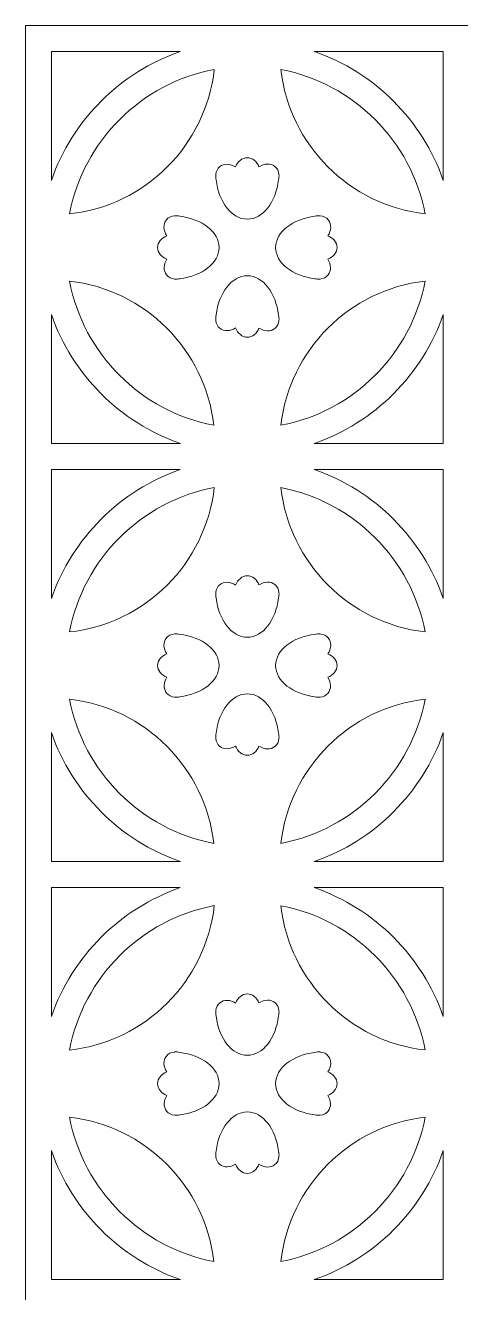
# Model space of a CAD drawing. Header units: centimetres. Extents: x -9.7 to 7.3, y -2.8 to 13.3.
# Drawn here: x -9.68 to -6.92, y 5.29 to 13.34 of the extents above; entities that cross this region are included whole.
import ezdxf

# ---------------------------------------------------------------- set-up
doc = ezdxf.new("R2010")
doc.units = ezdxf.units.CM
doc.header["$MEASUREMENT"] = 0
doc.layers.add('layer 1', color=7, linetype='Continuous')

msp = doc.modelspace()

# ---------------------------------------------------------------- linework, layer by layer
at = {"layer": 'layer 1', "color": 250, "lineweight": 9}
for points, knots in [([(-1.54577, -0.11033), (-1.54577, -0.11033), (-1.54577, -2.76741), (-1.54577, -2.76741), (-1.54577, -2.76741), (-1.54577, -2.76741), (-4.20287, -2.76741), (-4.20287, -2.76741), (-4.20287, -2.76741), (-4.20287, -2.76741), (-4.36892, -2.76741), (-4.36892, -2.76741), (-4.36892, -2.76741), (-4.36892, -2.76741), (-6.8604, -2.76741), (-6.8604, -2.76741), (-6.8604, -2.76741), (-6.8604, -2.76741), (-7.02602, -2.76741), (-7.02602, -2.76741), (-7.02602, -2.76741), (-7.02602, -2.76741), (-9.68355, -2.76741), (-9.68355, -2.76741), (-9.68355, -2.76741), (-9.68355, -2.76741), (-9.68355, -0.11033), (-9.68355, -0.11033), (-9.68355, -0.11033), (-9.68355, -0.11033), (-9.68355, 0.05574), (-9.68355, 0.05574), (-9.68355, 0.05574), (-9.68355, 0.05574), (-9.68355, 2.54675), (-9.68355, 2.54675), (-9.68355, 2.54675), (-9.68355, 2.54675), (-9.68355, 2.71282), (-9.68355, 2.71282), (-9.68355, 2.71282), (-9.68355, 2.71282), (-9.68355, 5.20383), (-9.68355, 5.20383), (-9.68355, 5.20383), (-9.68355, 5.20383), (-9.68355, 5.3699), (-9.68355, 5.3699), (-9.68355, 5.3699), (-9.68355, 5.3699), (-9.68355, 7.86092), (-9.68355, 7.86092), (-9.68355, 7.86092), (-9.68355, 7.86092), (-9.68355, 8.02698), (-9.68355, 8.02698), (-9.68355, 8.02698), (-9.68355, 8.02698), (-9.68355, 10.518), (-9.68355, 10.518), (-9.68355, 10.518), (-9.68355, 10.518), (-9.68355, 10.68406), (-9.68355, 10.68406), (-9.68355, 10.68406), (-9.68355, 10.68406), (-9.68355, 13.34115), (-9.68355, 13.34115), (-9.68355, 13.34115), (-9.68355, 13.34115), (-7.02602, 13.34115), (-7.02602, 13.34115), (-7.02602, 13.34115), (-7.02602, 13.34115), (-6.8604, 13.34115), (-6.8604, 13.34115), (-6.8604, 13.34115), (-6.8604, 13.34115), (-4.36892, 13.34115), (-4.36892, 13.34115), (-4.36892, 13.34115), (-4.36892, 13.34115), (-4.20287, 13.34115), (-4.20287, 13.34115), (-4.20287, 13.34115), (-4.20287, 13.34115), (-1.54577, 13.34115), (-1.54577, 13.34115), (-1.54577, 13.34115), (-1.54577, 13.34115), (-1.54577, 10.68406), (-1.54577, 10.68406), (-1.54577, 10.68406), (-1.54577, 10.68406), (-1.54577, 10.518), (-1.54577, 10.518), (-1.54577, 10.518), (-1.54577, 10.518), (-1.54577, 8.02698), (-1.54577, 8.02698), (-1.54577, 8.02698), (-1.54577, 8.02698), (-1.54577, 7.86092), (-1.54577, 7.86092), (-1.54577, 7.86092), (-1.54577, 7.86092), (-1.54577, 5.3699), (-1.54577, 5.3699), (-1.54577, 5.3699), (-1.54577, 5.3699), (-1.54577, 5.20383), (-1.54577, 5.20383), (-1.54577, 5.20383), (-1.54577, 5.20383), (-1.54577, 2.71282), (-1.54577, 2.71282), (-1.54577, 2.71282), (-1.54577, 2.71282), (-1.54577, 2.54675), (-1.54577, 2.54675), (-1.54577, 2.54675), (-1.54577, 2.54675), (-1.54577, 0.05574), (-1.54577, 0.05574), (-1.54577, 0.05574), (-1.54577, 0.05574), (-1.54577, -0.11033), (-1.54577, -0.11033)], [0, 0, 0, 0, 0.030303, 0.030303, 0.030303, 0.030303, 0.0606061, 0.0606061, 0.0606061, 0.0606061, 0.0909091, 0.0909091, 0.0909091, 0.0909091, 0.1212121, 0.1212121, 0.1212121, 0.1212121, 0.1515152, 0.1515152, 0.1515152, 0.1515152, 0.1818182, 0.1818182, 0.1818182, 0.1818182, 0.2121212, 0.2121212, 0.2121212, 0.2121212, 0.2424242, 0.2424242, 0.2424242, 0.2424242, 0.2727273, 0.2727273, 0.2727273, 0.2727273, 0.3030303, 0.3030303, 0.3030303, 0.3030303, 0.3333333, 0.3333333, 0.3333333, 0.3333333, 0.3636364, 0.3636364, 0.3636364, 0.3636364, 0.3939394, 0.3939394, 0.3939394, 0.3939394, 0.4242424, 0.4242424, 0.4242424, 0.4242424, 0.4545455, 0.4545455, 0.4545455, 0.4545455, 0.4848485, 0.4848485, 0.4848485, 0.4848485, 0.5151515, 0.5151515, 0.5151515, 0.5151515, 0.5454545, 0.5454545, 0.5454545, 0.5454545, 0.5757576, 0.5757576, 0.5757576, 0.5757576, 0.6060606, 0.6060606, 0.6060606, 0.6060606, 0.6363636, 0.6363636, 0.6363636, 0.6363636, 0.6666667, 0.6666667, 0.6666667, 0.6666667, 0.6969697, 0.6969697, 0.6969697, 0.6969697, 0.7272727, 0.7272727, 0.7272727, 0.7272727, 0.7575758, 0.7575758, 0.7575758, 0.7575758, 0.7878788, 0.7878788, 0.7878788, 0.7878788, 0.8181818, 0.8181818, 0.8181818, 0.8181818, 0.8484848, 0.8484848, 0.8484848, 0.8484848, 0.8787879, 0.8787879, 0.8787879, 0.8787879, 0.9090909, 0.9090909, 0.9090909, 0.9090909, 0.9393939, 0.9393939, 0.9393939, 0.9393939, 1, 1, 1, 1]), ([(-9.51748, 12.35565), (-9.38548, 12.73861), (-9.08102, 13.04308), (-8.69805, 13.17508), (-8.69805, 13.17508), (-8.69805, 13.17508), (-9.51748, 13.17508), (-9.51748, 13.17508), (-9.51748, 13.17508), (-9.51748, 13.17508), (-9.51748, 12.35565), (-9.51748, 12.35565)], [0, 0, 0, 0, 0.25, 0.25, 0.25, 0.25, 0.5, 0.5, 0.5, 0.5, 1, 1, 1, 1]), ([(-7.84598, 13.17508), (-7.46292, 13.04306), (-7.15842, 12.73847), (-7.02646, 12.35539), (-7.02646, 12.35539), (-7.02646, 12.35539), (-7.02646, 13.17508), (-7.02646, 13.17508), (-7.02646, 13.17508), (-7.02646, 13.17508), (-7.84598, 13.17508), (-7.84598, 13.17508)], [0, 0, 0, 0, 0.25, 0.25, 0.25, 0.25, 0.5, 0.5, 0.5, 0.5, 1, 1, 1, 1]), ([(-9.40255, 12.14293), (-9.31468, 12.60663), (-8.94627, 12.97421), (-8.48213, 13.0608), (-8.48213, 13.0608), (-8.53544, 12.57962), (-8.921, 12.19491), (-9.40255, 12.14293)], [0, 0, 0, 0, 0.3333333, 0.3333333, 0.3333333, 0.3333333, 1, 1, 1, 1]), ([(-8.05823, 13.06011), (-7.59593, 12.97235), (-7.22922, 12.60568), (-7.14146, 12.14335), (-7.14146, 12.14335), (-7.62111, 12.19682), (-8.00476, 12.58046), (-8.05823, 13.06011)], [0, 0, 0, 0, 0.3333333, 0.3333333, 0.3333333, 0.3333333, 1, 1, 1, 1]), ([(-8.47034, 12.3594), (-8.47277, 12.36986), (-8.47361, 12.38024), (-8.47291, 12.39017), (-8.47291, 12.39017), (-8.47291, 12.39017), (-8.47307, 12.39356), (-8.47307, 12.39356), (-8.47307, 12.39356), (-8.47307, 12.39356), (-8.47261, 12.39356), (-8.47261, 12.39356), (-8.47261, 12.39356), (-8.47046, 12.41336), (-8.46186, 12.43109), (-8.44686, 12.44322), (-8.44686, 12.44322), (-8.4201, 12.46484), (-8.38037, 12.46267), (-8.34658, 12.4411), (-8.34658, 12.4411), (-8.33289, 12.47598), (-8.30461, 12.49997), (-8.27198, 12.49997), (-8.27198, 12.49997), (-8.2396, 12.49997), (-8.21156, 12.47636), (-8.19777, 12.44192), (-8.19777, 12.44192), (-8.16384, 12.4639), (-8.12379, 12.46626), (-8.09684, 12.44444), (-8.09684, 12.44444), (-8.08151, 12.43208), (-8.07293, 12.41388), (-8.07101, 12.39356), (-8.07101, 12.39356), (-8.07101, 12.39356), (-8.07089, 12.39356), (-8.07089, 12.39356), (-8.07089, 12.39356), (-8.07089, 12.39356), (-8.07093, 12.39277), (-8.07093, 12.39277), (-8.07093, 12.39277), (-8.07, 12.38207), (-8.07091, 12.37083), (-8.07367, 12.35949), (-8.07367, 12.35949), (-8.09051, 12.21732), (-8.17289, 12.10936), (-8.27198, 12.10936), (-8.27198, 12.10936), (-8.37105, 12.10936), (-8.45345, 12.21729), (-8.47034, 12.3594)], [0, 0, 0, 0, 0.0666667, 0.0666667, 0.0666667, 0.0666667, 0.1333333, 0.1333333, 0.1333333, 0.1333333, 0.2, 0.2, 0.2, 0.2, 0.2666667, 0.2666667, 0.2666667, 0.2666667, 0.3333333, 0.3333333, 0.3333333, 0.3333333, 0.4, 0.4, 0.4, 0.4, 0.4666667, 0.4666667, 0.4666667, 0.4666667, 0.5333333, 0.5333333, 0.5333333, 0.5333333, 0.6, 0.6, 0.6, 0.6, 0.6666667, 0.6666667, 0.6666667, 0.6666667, 0.7333333, 0.7333333, 0.7333333, 0.7333333, 0.8, 0.8, 0.8, 0.8, 0.8666667, 0.8666667, 0.8666667, 0.8666667, 1, 1, 1, 1]), ([(-8.70171, 11.73109), (-8.71217, 11.72866), (-8.72254, 11.72782), (-8.73247, 11.72853), (-8.73247, 11.72853), (-8.73247, 11.72853), (-8.73586, 11.72837), (-8.73586, 11.72837), (-8.73586, 11.72837), (-8.73586, 11.72837), (-8.73586, 11.72883), (-8.73586, 11.72883), (-8.73586, 11.72883), (-8.75567, 11.73097), (-8.77339, 11.73957), (-8.78552, 11.75457), (-8.78552, 11.75457), (-8.80714, 11.78133), (-8.80497, 11.82106), (-8.78341, 11.85485), (-8.78341, 11.85485), (-8.81828, 11.86854), (-8.84227, 11.89682), (-8.84227, 11.92946), (-8.84227, 11.92946), (-8.84227, 11.96183), (-8.81866, 11.98987), (-8.78422, 12.00367), (-8.78422, 12.00367), (-8.80621, 12.03759), (-8.80857, 12.07765), (-8.78674, 12.1046), (-8.78674, 12.1046), (-8.77438, 12.11993), (-8.75618, 12.1285), (-8.73586, 12.13043), (-8.73586, 12.13043), (-8.73586, 12.13043), (-8.73586, 12.13055), (-8.73586, 12.13055), (-8.73586, 12.13055), (-8.73586, 12.13055), (-8.73508, 12.13051), (-8.73508, 12.13051), (-8.73508, 12.13051), (-8.72437, 12.13143), (-8.71313, 12.13052), (-8.70179, 12.12777), (-8.70179, 12.12777), (-8.55962, 12.11092), (-8.45166, 12.02854), (-8.45166, 11.92946), (-8.45166, 11.92946), (-8.45166, 11.83038), (-8.55959, 11.74798), (-8.70171, 11.73109)], [0, 0, 0, 0, 0.0666667, 0.0666667, 0.0666667, 0.0666667, 0.1333333, 0.1333333, 0.1333333, 0.1333333, 0.2, 0.2, 0.2, 0.2, 0.2666667, 0.2666667, 0.2666667, 0.2666667, 0.3333333, 0.3333333, 0.3333333, 0.3333333, 0.4, 0.4, 0.4, 0.4, 0.4666667, 0.4666667, 0.4666667, 0.4666667, 0.5333333, 0.5333333, 0.5333333, 0.5333333, 0.6, 0.6, 0.6, 0.6, 0.6666667, 0.6666667, 0.6666667, 0.6666667, 0.7333333, 0.7333333, 0.7333333, 0.7333333, 0.8, 0.8, 0.8, 0.8, 0.8666667, 0.8666667, 0.8666667, 0.8666667, 1, 1, 1, 1]), ([(-7.84203, 11.73109), (-7.83157, 11.72866), (-7.8212, 11.72782), (-7.81127, 11.72853), (-7.81127, 11.72853), (-7.81127, 11.72853), (-7.80788, 11.72837), (-7.80788, 11.72837), (-7.80788, 11.72837), (-7.80788, 11.72837), (-7.80788, 11.72883), (-7.80788, 11.72883), (-7.80788, 11.72883), (-7.78807, 11.73097), (-7.77034, 11.73957), (-7.75822, 11.75457), (-7.75822, 11.75457), (-7.73659, 11.78133), (-7.73876, 11.82106), (-7.76033, 11.85485), (-7.76033, 11.85485), (-7.72546, 11.86854), (-7.70146, 11.89682), (-7.70146, 11.92946), (-7.70146, 11.92946), (-7.70146, 11.96183), (-7.72508, 11.98987), (-7.75952, 12.00367), (-7.75952, 12.00367), (-7.73753, 12.03759), (-7.73517, 12.07765), (-7.757, 12.1046), (-7.757, 12.1046), (-7.76935, 12.11993), (-7.78756, 12.1285), (-7.80788, 12.13043), (-7.80788, 12.13043), (-7.80788, 12.13043), (-7.80788, 12.13055), (-7.80788, 12.13055), (-7.80788, 12.13055), (-7.80788, 12.13055), (-7.80866, 12.13051), (-7.80866, 12.13051), (-7.80866, 12.13051), (-7.81936, 12.13143), (-7.83061, 12.13052), (-7.84195, 12.12777), (-7.84195, 12.12777), (-7.98412, 12.11092), (-8.09207, 12.02854), (-8.09207, 11.92946), (-8.09207, 11.92946), (-8.09207, 11.83038), (-7.98414, 11.74798), (-7.84203, 11.73109)], [0, 0, 0, 0, 0.0666667, 0.0666667, 0.0666667, 0.0666667, 0.1333333, 0.1333333, 0.1333333, 0.1333333, 0.2, 0.2, 0.2, 0.2, 0.2666667, 0.2666667, 0.2666667, 0.2666667, 0.3333333, 0.3333333, 0.3333333, 0.3333333, 0.4, 0.4, 0.4, 0.4, 0.4666667, 0.4666667, 0.4666667, 0.4666667, 0.5333333, 0.5333333, 0.5333333, 0.5333333, 0.6, 0.6, 0.6, 0.6, 0.6666667, 0.6666667, 0.6666667, 0.6666667, 0.7333333, 0.7333333, 0.7333333, 0.7333333, 0.8, 0.8, 0.8, 0.8, 0.8666667, 0.8666667, 0.8666667, 0.8666667, 1, 1, 1, 1]), ([(-8.48571, 10.79908), (-8.94801, 10.88686), (-9.3147, 11.25351), (-9.40247, 11.71583), (-9.40247, 11.71583), (-8.92281, 11.66236), (-8.53917, 11.27872), (-8.48571, 10.79908)], [0, 0, 0, 0, 0.3333333, 0.3333333, 0.3333333, 0.3333333, 1, 1, 1, 1]), ([(-8.47034, 11.49973), (-8.47277, 11.48927), (-8.47361, 11.47889), (-8.47291, 11.46896), (-8.47291, 11.46896), (-8.47291, 11.46896), (-8.47307, 11.46557), (-8.47307, 11.46557), (-8.47307, 11.46557), (-8.47307, 11.46557), (-8.47261, 11.46557), (-8.47261, 11.46557), (-8.47261, 11.46557), (-8.47046, 11.44577), (-8.46186, 11.42804), (-8.44686, 11.41591), (-8.44686, 11.41591), (-8.4201, 11.39429), (-8.38037, 11.39646), (-8.34658, 11.41803), (-8.34658, 11.41803), (-8.33289, 11.38315), (-8.30461, 11.35916), (-8.27198, 11.35916), (-8.27198, 11.35916), (-8.2396, 11.35916), (-8.21156, 11.38277), (-8.19777, 11.41721), (-8.19777, 11.41721), (-8.16384, 11.39523), (-8.12379, 11.39287), (-8.09684, 11.41469), (-8.09684, 11.41469), (-8.08151, 11.42705), (-8.07293, 11.44525), (-8.07101, 11.46557), (-8.07101, 11.46557), (-8.07101, 11.46557), (-8.07089, 11.46557), (-8.07089, 11.46557), (-8.07089, 11.46557), (-8.07089, 11.46557), (-8.07093, 11.46636), (-8.07093, 11.46636), (-8.07093, 11.46636), (-8.07, 11.47706), (-8.07091, 11.48831), (-8.07367, 11.49964), (-8.07367, 11.49964), (-8.09051, 11.64181), (-8.17289, 11.74977), (-8.27198, 11.74977), (-8.27198, 11.74977), (-8.37105, 11.74977), (-8.45345, 11.64184), (-8.47034, 11.49973)], [0, 0, 0, 0, 0.0666667, 0.0666667, 0.0666667, 0.0666667, 0.1333333, 0.1333333, 0.1333333, 0.1333333, 0.2, 0.2, 0.2, 0.2, 0.2666667, 0.2666667, 0.2666667, 0.2666667, 0.3333333, 0.3333333, 0.3333333, 0.3333333, 0.4, 0.4, 0.4, 0.4, 0.4666667, 0.4666667, 0.4666667, 0.4666667, 0.5333333, 0.5333333, 0.5333333, 0.5333333, 0.6, 0.6, 0.6, 0.6, 0.6666667, 0.6666667, 0.6666667, 0.6666667, 0.7333333, 0.7333333, 0.7333333, 0.7333333, 0.8, 0.8, 0.8, 0.8, 0.8666667, 0.8666667, 0.8666667, 0.8666667, 1, 1, 1, 1]), ([(-7.14146, 11.71583), (-7.22924, 11.25352), (-7.59589, 10.88682), (-8.05823, 10.79906), (-8.05823, 10.79906), (-8.00476, 11.27871), (-7.62111, 11.66238), (-7.14146, 11.71583)], [0, 0, 0, 0, 0.3333333, 0.3333333, 0.3333333, 0.3333333, 1, 1, 1, 1]), ([(-8.69779, 10.68406), (-9.08088, 10.816), (-9.38546, 11.12055), (-9.51748, 11.50358), (-9.51748, 11.50358), (-9.51748, 11.50358), (-9.51748, 10.68406), (-9.51748, 10.68406), (-9.51748, 10.68406), (-9.51748, 10.68406), (-8.69779, 10.68406), (-8.69779, 10.68406)], [0, 0, 0, 0, 0.25, 0.25, 0.25, 0.25, 0.5, 0.5, 0.5, 0.5, 1, 1, 1, 1]), ([(-7.02646, 11.50384), (-7.15843, 11.12066), (-7.46308, 10.81605), (-7.84623, 10.68406), (-7.84623, 10.68406), (-7.84623, 10.68406), (-7.02646, 10.68406), (-7.02646, 10.68406), (-7.02646, 10.68406), (-7.02646, 10.68406), (-7.02646, 11.50384), (-7.02646, 11.50384)], [0, 0, 0, 0, 0.25, 0.25, 0.25, 0.25, 0.5, 0.5, 0.5, 0.5, 1, 1, 1, 1]), ([(-9.51748, 9.69856), (-9.38548, 10.08153), (-9.08102, 10.386), (-8.69805, 10.518), (-8.69805, 10.518), (-8.69805, 10.518), (-9.51748, 10.518), (-9.51748, 10.518), (-9.51748, 10.518), (-9.51748, 10.518), (-9.51748, 9.69856), (-9.51748, 9.69856)], [0, 0, 0, 0, 0.25, 0.25, 0.25, 0.25, 0.5, 0.5, 0.5, 0.5, 1, 1, 1, 1]), ([(-7.84598, 10.518), (-7.46292, 10.38598), (-7.15842, 10.08139), (-7.02646, 9.69831), (-7.02646, 9.69831), (-7.02646, 9.69831), (-7.02646, 10.518), (-7.02646, 10.518), (-7.02646, 10.518), (-7.02646, 10.518), (-7.84598, 10.518), (-7.84598, 10.518)], [0, 0, 0, 0, 0.25, 0.25, 0.25, 0.25, 0.5, 0.5, 0.5, 0.5, 1, 1, 1, 1]), ([(-9.40255, 9.48585), (-9.31468, 9.94954), (-8.94627, 10.31712), (-8.48213, 10.40372), (-8.48213, 10.40372), (-8.53544, 9.92254), (-8.921, 9.53783), (-9.40255, 9.48585)], [0, 0, 0, 0, 0.3333333, 0.3333333, 0.3333333, 0.3333333, 1, 1, 1, 1]), ([(-8.05823, 10.40303), (-7.59593, 10.31527), (-7.22922, 9.9486), (-7.14146, 9.48627), (-7.14146, 9.48627), (-7.62111, 9.53974), (-8.00476, 9.92338), (-8.05823, 10.40303)], [0, 0, 0, 0, 0.3333333, 0.3333333, 0.3333333, 0.3333333, 1, 1, 1, 1]), ([(-8.47034, 9.70232), (-8.47277, 9.71278), (-8.47361, 9.72316), (-8.47291, 9.73309), (-8.47291, 9.73309), (-8.47291, 9.73309), (-8.47307, 9.73648), (-8.47307, 9.73648), (-8.47307, 9.73648), (-8.47307, 9.73648), (-8.47261, 9.73648), (-8.47261, 9.73648), (-8.47261, 9.73648), (-8.47046, 9.75628), (-8.46186, 9.77401), (-8.44686, 9.78614), (-8.44686, 9.78614), (-8.4201, 9.80776), (-8.38037, 9.80559), (-8.34658, 9.78402), (-8.34658, 9.78402), (-8.33289, 9.81889), (-8.30461, 9.84289), (-8.27198, 9.84289), (-8.27198, 9.84289), (-8.2396, 9.84289), (-8.21156, 9.81927), (-8.19777, 9.78483), (-8.19777, 9.78483), (-8.16384, 9.80682), (-8.12379, 9.80918), (-8.09684, 9.78736), (-8.09684, 9.78736), (-8.08151, 9.775), (-8.07293, 9.7568), (-8.07101, 9.73648), (-8.07101, 9.73648), (-8.07101, 9.73648), (-8.07089, 9.73648), (-8.07089, 9.73648), (-8.07089, 9.73648), (-8.07089, 9.73648), (-8.07093, 9.73569), (-8.07093, 9.73569), (-8.07093, 9.73569), (-8.07, 9.72499), (-8.07091, 9.71374), (-8.07367, 9.7024), (-8.07367, 9.7024), (-8.09051, 9.56024), (-8.17289, 9.45228), (-8.27198, 9.45228), (-8.27198, 9.45228), (-8.37105, 9.45228), (-8.45345, 9.56021), (-8.47034, 9.70232)], [0, 0, 0, 0, 0.0666667, 0.0666667, 0.0666667, 0.0666667, 0.1333333, 0.1333333, 0.1333333, 0.1333333, 0.2, 0.2, 0.2, 0.2, 0.2666667, 0.2666667, 0.2666667, 0.2666667, 0.3333333, 0.3333333, 0.3333333, 0.3333333, 0.4, 0.4, 0.4, 0.4, 0.4666667, 0.4666667, 0.4666667, 0.4666667, 0.5333333, 0.5333333, 0.5333333, 0.5333333, 0.6, 0.6, 0.6, 0.6, 0.6666667, 0.6666667, 0.6666667, 0.6666667, 0.7333333, 0.7333333, 0.7333333, 0.7333333, 0.8, 0.8, 0.8, 0.8, 0.8666667, 0.8666667, 0.8666667, 0.8666667, 1, 1, 1, 1]), ([(-8.70171, 9.07401), (-8.71217, 9.07158), (-8.72254, 9.07074), (-8.73247, 9.07145), (-8.73247, 9.07145), (-8.73247, 9.07145), (-8.73586, 9.07128), (-8.73586, 9.07128), (-8.73586, 9.07128), (-8.73586, 9.07128), (-8.73586, 9.07175), (-8.73586, 9.07175), (-8.73586, 9.07175), (-8.75567, 9.07389), (-8.77339, 9.08249), (-8.78552, 9.09749), (-8.78552, 9.09749), (-8.80714, 9.12425), (-8.80497, 9.16398), (-8.78341, 9.19777), (-8.78341, 9.19777), (-8.81828, 9.21146), (-8.84227, 9.23974), (-8.84227, 9.27237), (-8.84227, 9.27237), (-8.84227, 9.30475), (-8.81866, 9.33279), (-8.78422, 9.34659), (-8.78422, 9.34659), (-8.80621, 9.38051), (-8.80857, 9.42056), (-8.78674, 9.44752), (-8.78674, 9.44752), (-8.77438, 9.46284), (-8.75618, 9.47142), (-8.73586, 9.47334), (-8.73586, 9.47334), (-8.73586, 9.47334), (-8.73586, 9.47347), (-8.73586, 9.47347), (-8.73586, 9.47347), (-8.73586, 9.47347), (-8.73508, 9.47342), (-8.73508, 9.47342), (-8.73508, 9.47342), (-8.72437, 9.47435), (-8.71313, 9.47344), (-8.70179, 9.47068), (-8.70179, 9.47068), (-8.55962, 9.45384), (-8.45166, 9.37146), (-8.45166, 9.27237), (-8.45166, 9.27237), (-8.45166, 9.1733), (-8.55959, 9.0909), (-8.70171, 9.07401)], [0, 0, 0, 0, 0.0666667, 0.0666667, 0.0666667, 0.0666667, 0.1333333, 0.1333333, 0.1333333, 0.1333333, 0.2, 0.2, 0.2, 0.2, 0.2666667, 0.2666667, 0.2666667, 0.2666667, 0.3333333, 0.3333333, 0.3333333, 0.3333333, 0.4, 0.4, 0.4, 0.4, 0.4666667, 0.4666667, 0.4666667, 0.4666667, 0.5333333, 0.5333333, 0.5333333, 0.5333333, 0.6, 0.6, 0.6, 0.6, 0.6666667, 0.6666667, 0.6666667, 0.6666667, 0.7333333, 0.7333333, 0.7333333, 0.7333333, 0.8, 0.8, 0.8, 0.8, 0.8666667, 0.8666667, 0.8666667, 0.8666667, 1, 1, 1, 1]), ([(-7.84203, 9.07401), (-7.83157, 9.07158), (-7.8212, 9.07074), (-7.81127, 9.07145), (-7.81127, 9.07145), (-7.81127, 9.07145), (-7.80788, 9.07128), (-7.80788, 9.07128), (-7.80788, 9.07128), (-7.80788, 9.07128), (-7.80788, 9.07175), (-7.80788, 9.07175), (-7.80788, 9.07175), (-7.78807, 9.07389), (-7.77034, 9.08249), (-7.75822, 9.09749), (-7.75822, 9.09749), (-7.73659, 9.12425), (-7.73876, 9.16398), (-7.76033, 9.19777), (-7.76033, 9.19777), (-7.72546, 9.21146), (-7.70146, 9.23974), (-7.70146, 9.27237), (-7.70146, 9.27237), (-7.70146, 9.30475), (-7.72508, 9.33279), (-7.75952, 9.34659), (-7.75952, 9.34659), (-7.73753, 9.38051), (-7.73517, 9.42056), (-7.757, 9.44752), (-7.757, 9.44752), (-7.76935, 9.46284), (-7.78756, 9.47142), (-7.80788, 9.47334), (-7.80788, 9.47334), (-7.80788, 9.47334), (-7.80788, 9.47347), (-7.80788, 9.47347), (-7.80788, 9.47347), (-7.80788, 9.47347), (-7.80866, 9.47342), (-7.80866, 9.47342), (-7.80866, 9.47342), (-7.81936, 9.47435), (-7.83061, 9.47344), (-7.84195, 9.47068), (-7.84195, 9.47068), (-7.98412, 9.45384), (-8.09207, 9.37146), (-8.09207, 9.27237), (-8.09207, 9.27237), (-8.09207, 9.1733), (-7.98414, 9.0909), (-7.84203, 9.07401)], [0, 0, 0, 0, 0.0666667, 0.0666667, 0.0666667, 0.0666667, 0.1333333, 0.1333333, 0.1333333, 0.1333333, 0.2, 0.2, 0.2, 0.2, 0.2666667, 0.2666667, 0.2666667, 0.2666667, 0.3333333, 0.3333333, 0.3333333, 0.3333333, 0.4, 0.4, 0.4, 0.4, 0.4666667, 0.4666667, 0.4666667, 0.4666667, 0.5333333, 0.5333333, 0.5333333, 0.5333333, 0.6, 0.6, 0.6, 0.6, 0.6666667, 0.6666667, 0.6666667, 0.6666667, 0.7333333, 0.7333333, 0.7333333, 0.7333333, 0.8, 0.8, 0.8, 0.8, 0.8666667, 0.8666667, 0.8666667, 0.8666667, 1, 1, 1, 1]), ([(-8.48571, 8.14199), (-8.94801, 8.22978), (-9.3147, 8.59643), (-9.40247, 9.05875), (-9.40247, 9.05875), (-8.92281, 9.00528), (-8.53917, 8.62164), (-8.48571, 8.14199)], [0, 0, 0, 0, 0.3333333, 0.3333333, 0.3333333, 0.3333333, 1, 1, 1, 1]), ([(-8.47034, 8.84264), (-8.47277, 8.83219), (-8.47361, 8.82181), (-8.47291, 8.81188), (-8.47291, 8.81188), (-8.47291, 8.81188), (-8.47307, 8.80849), (-8.47307, 8.80849), (-8.47307, 8.80849), (-8.47307, 8.80849), (-8.47261, 8.80849), (-8.47261, 8.80849), (-8.47261, 8.80849), (-8.47046, 8.78869), (-8.46186, 8.77096), (-8.44686, 8.75883), (-8.44686, 8.75883), (-8.4201, 8.73721), (-8.38037, 8.73938), (-8.34658, 8.76095), (-8.34658, 8.76095), (-8.33289, 8.72607), (-8.30461, 8.70208), (-8.27198, 8.70208), (-8.27198, 8.70208), (-8.2396, 8.70208), (-8.21156, 8.72569), (-8.19777, 8.76013), (-8.19777, 8.76013), (-8.16384, 8.73815), (-8.12379, 8.73579), (-8.09684, 8.75761), (-8.09684, 8.75761), (-8.08151, 8.76997), (-8.07293, 8.78817), (-8.07101, 8.80849), (-8.07101, 8.80849), (-8.07101, 8.80849), (-8.07089, 8.80849), (-8.07089, 8.80849), (-8.07089, 8.80849), (-8.07089, 8.80849), (-8.07093, 8.80928), (-8.07093, 8.80928), (-8.07093, 8.80928), (-8.07, 8.81998), (-8.07091, 8.83122), (-8.07367, 8.84256), (-8.07367, 8.84256), (-8.09051, 8.98473), (-8.17289, 9.09269), (-8.27198, 9.09269), (-8.27198, 9.09269), (-8.37105, 9.09269), (-8.45345, 8.98476), (-8.47034, 8.84264)], [0, 0, 0, 0, 0.0666667, 0.0666667, 0.0666667, 0.0666667, 0.1333333, 0.1333333, 0.1333333, 0.1333333, 0.2, 0.2, 0.2, 0.2, 0.2666667, 0.2666667, 0.2666667, 0.2666667, 0.3333333, 0.3333333, 0.3333333, 0.3333333, 0.4, 0.4, 0.4, 0.4, 0.4666667, 0.4666667, 0.4666667, 0.4666667, 0.5333333, 0.5333333, 0.5333333, 0.5333333, 0.6, 0.6, 0.6, 0.6, 0.6666667, 0.6666667, 0.6666667, 0.6666667, 0.7333333, 0.7333333, 0.7333333, 0.7333333, 0.8, 0.8, 0.8, 0.8, 0.8666667, 0.8666667, 0.8666667, 0.8666667, 1, 1, 1, 1]), ([(-7.14146, 9.05875), (-7.22924, 8.59644), (-7.59589, 8.22974), (-8.05823, 8.14198), (-8.05823, 8.14198), (-8.00476, 8.62163), (-7.62111, 9.00529), (-7.14146, 9.05875)], [0, 0, 0, 0, 0.3333333, 0.3333333, 0.3333333, 0.3333333, 1, 1, 1, 1]), ([(-8.69779, 8.02698), (-9.08088, 8.15892), (-9.38546, 8.46347), (-9.51748, 8.8465), (-9.51748, 8.8465), (-9.51748, 8.8465), (-9.51748, 8.02698), (-9.51748, 8.02698), (-9.51748, 8.02698), (-9.51748, 8.02698), (-8.69779, 8.02698), (-8.69779, 8.02698)], [0, 0, 0, 0, 0.25, 0.25, 0.25, 0.25, 0.5, 0.5, 0.5, 0.5, 1, 1, 1, 1]), ([(-7.02646, 8.84675), (-7.15843, 8.46358), (-7.46308, 8.15896), (-7.84623, 8.02698), (-7.84623, 8.02698), (-7.84623, 8.02698), (-7.02646, 8.02698), (-7.02646, 8.02698), (-7.02646, 8.02698), (-7.02646, 8.02698), (-7.02646, 8.84675), (-7.02646, 8.84675)], [0, 0, 0, 0, 0.25, 0.25, 0.25, 0.25, 0.5, 0.5, 0.5, 0.5, 1, 1, 1, 1]), ([(-9.51748, 7.04148), (-9.38548, 7.42444), (-9.08102, 7.72892), (-8.69805, 7.86092), (-8.69805, 7.86092), (-8.69805, 7.86092), (-9.51748, 7.86092), (-9.51748, 7.86092), (-9.51748, 7.86092), (-9.51748, 7.86092), (-9.51748, 7.04148), (-9.51748, 7.04148)], [0, 0, 0, 0, 0.25, 0.25, 0.25, 0.25, 0.5, 0.5, 0.5, 0.5, 1, 1, 1, 1]), ([(-7.84598, 7.86092), (-7.46292, 7.72889), (-7.15842, 7.42431), (-7.02646, 7.04123), (-7.02646, 7.04123), (-7.02646, 7.04123), (-7.02646, 7.86092), (-7.02646, 7.86092), (-7.02646, 7.86092), (-7.02646, 7.86092), (-7.84598, 7.86092), (-7.84598, 7.86092)], [0, 0, 0, 0, 0.25, 0.25, 0.25, 0.25, 0.5, 0.5, 0.5, 0.5, 1, 1, 1, 1]), ([(-9.40255, 6.82877), (-9.31468, 7.29246), (-8.94627, 7.66004), (-8.48213, 7.74664), (-8.48213, 7.74664), (-8.53544, 7.26546), (-8.921, 6.88075), (-9.40255, 6.82877)], [0, 0, 0, 0, 0.3333333, 0.3333333, 0.3333333, 0.3333333, 1, 1, 1, 1]), ([(-8.05823, 7.74594), (-7.59593, 7.65818), (-7.22922, 7.29151), (-7.14146, 6.82919), (-7.14146, 6.82919), (-7.62111, 6.88266), (-8.00476, 7.2663), (-8.05823, 7.74594)], [0, 0, 0, 0, 0.3333333, 0.3333333, 0.3333333, 0.3333333, 1, 1, 1, 1]), ([(-8.47034, 7.04524), (-8.47277, 7.0557), (-8.47361, 7.06608), (-8.47291, 7.076), (-8.47291, 7.076), (-8.47291, 7.076), (-8.47307, 7.0794), (-8.47307, 7.0794), (-8.47307, 7.0794), (-8.47307, 7.0794), (-8.47261, 7.0794), (-8.47261, 7.0794), (-8.47261, 7.0794), (-8.47046, 7.0992), (-8.46186, 7.11693), (-8.44686, 7.12905), (-8.44686, 7.12905), (-8.4201, 7.15068), (-8.38037, 7.14851), (-8.34658, 7.12694), (-8.34658, 7.12694), (-8.33289, 7.16181), (-8.30461, 7.18581), (-8.27198, 7.18581), (-8.27198, 7.18581), (-8.2396, 7.18581), (-8.21156, 7.16219), (-8.19777, 7.12775), (-8.19777, 7.12775), (-8.16384, 7.14974), (-8.12379, 7.1521), (-8.09684, 7.13028), (-8.09684, 7.13028), (-8.08151, 7.11792), (-8.07293, 7.09971), (-8.07101, 7.0794), (-8.07101, 7.0794), (-8.07101, 7.0794), (-8.07089, 7.0794), (-8.07089, 7.0794), (-8.07089, 7.0794), (-8.07089, 7.0794), (-8.07093, 7.07861), (-8.07093, 7.07861), (-8.07093, 7.07861), (-8.07, 7.06791), (-8.07091, 7.05666), (-8.07367, 7.04532), (-8.07367, 7.04532), (-8.09051, 6.90315), (-8.17289, 6.7952), (-8.27198, 6.7952), (-8.27198, 6.7952), (-8.37105, 6.7952), (-8.45345, 6.90313), (-8.47034, 7.04524)], [0, 0, 0, 0, 0.0666667, 0.0666667, 0.0666667, 0.0666667, 0.1333333, 0.1333333, 0.1333333, 0.1333333, 0.2, 0.2, 0.2, 0.2, 0.2666667, 0.2666667, 0.2666667, 0.2666667, 0.3333333, 0.3333333, 0.3333333, 0.3333333, 0.4, 0.4, 0.4, 0.4, 0.4666667, 0.4666667, 0.4666667, 0.4666667, 0.5333333, 0.5333333, 0.5333333, 0.5333333, 0.6, 0.6, 0.6, 0.6, 0.6666667, 0.6666667, 0.6666667, 0.6666667, 0.7333333, 0.7333333, 0.7333333, 0.7333333, 0.8, 0.8, 0.8, 0.8, 0.8666667, 0.8666667, 0.8666667, 0.8666667, 1, 1, 1, 1]), ([(-8.70171, 6.41693), (-8.71217, 6.4145), (-8.72254, 6.41366), (-8.73247, 6.41437), (-8.73247, 6.41437), (-8.73247, 6.41437), (-8.73586, 6.4142), (-8.73586, 6.4142), (-8.73586, 6.4142), (-8.73586, 6.4142), (-8.73586, 6.41466), (-8.73586, 6.41466), (-8.73586, 6.41466), (-8.75567, 6.41681), (-8.77339, 6.42541), (-8.78552, 6.44041), (-8.78552, 6.44041), (-8.80714, 6.46717), (-8.80497, 6.5069), (-8.78341, 6.54069), (-8.78341, 6.54069), (-8.81828, 6.55438), (-8.84227, 6.58266), (-8.84227, 6.61529), (-8.84227, 6.61529), (-8.84227, 6.64767), (-8.81866, 6.67571), (-8.78422, 6.6895), (-8.78422, 6.6895), (-8.80621, 6.72343), (-8.80857, 6.76348), (-8.78674, 6.79044), (-8.78674, 6.79044), (-8.77438, 6.80576), (-8.75618, 6.81434), (-8.73586, 6.81626), (-8.73586, 6.81626), (-8.73586, 6.81626), (-8.73586, 6.81638), (-8.73586, 6.81638), (-8.73586, 6.81638), (-8.73586, 6.81638), (-8.73508, 6.81634), (-8.73508, 6.81634), (-8.73508, 6.81634), (-8.72437, 6.81727), (-8.71313, 6.81636), (-8.70179, 6.8136), (-8.70179, 6.8136), (-8.55962, 6.79676), (-8.45166, 6.71438), (-8.45166, 6.61529), (-8.45166, 6.61529), (-8.45166, 6.51622), (-8.55959, 6.43382), (-8.70171, 6.41693)], [0, 0, 0, 0, 0.0666667, 0.0666667, 0.0666667, 0.0666667, 0.1333333, 0.1333333, 0.1333333, 0.1333333, 0.2, 0.2, 0.2, 0.2, 0.2666667, 0.2666667, 0.2666667, 0.2666667, 0.3333333, 0.3333333, 0.3333333, 0.3333333, 0.4, 0.4, 0.4, 0.4, 0.4666667, 0.4666667, 0.4666667, 0.4666667, 0.5333333, 0.5333333, 0.5333333, 0.5333333, 0.6, 0.6, 0.6, 0.6, 0.6666667, 0.6666667, 0.6666667, 0.6666667, 0.7333333, 0.7333333, 0.7333333, 0.7333333, 0.8, 0.8, 0.8, 0.8, 0.8666667, 0.8666667, 0.8666667, 0.8666667, 1, 1, 1, 1]), ([(-7.84203, 6.41693), (-7.83157, 6.4145), (-7.8212, 6.41366), (-7.81127, 6.41437), (-7.81127, 6.41437), (-7.81127, 6.41437), (-7.80788, 6.4142), (-7.80788, 6.4142), (-7.80788, 6.4142), (-7.80788, 6.4142), (-7.80788, 6.41466), (-7.80788, 6.41466), (-7.80788, 6.41466), (-7.78807, 6.41681), (-7.77034, 6.42541), (-7.75822, 6.44041), (-7.75822, 6.44041), (-7.73659, 6.46717), (-7.73876, 6.5069), (-7.76033, 6.54069), (-7.76033, 6.54069), (-7.72546, 6.55438), (-7.70146, 6.58266), (-7.70146, 6.61529), (-7.70146, 6.61529), (-7.70146, 6.64767), (-7.72508, 6.67571), (-7.75952, 6.6895), (-7.75952, 6.6895), (-7.73753, 6.72343), (-7.73517, 6.76348), (-7.757, 6.79044), (-7.757, 6.79044), (-7.76935, 6.80576), (-7.78756, 6.81434), (-7.80788, 6.81626), (-7.80788, 6.81626), (-7.80788, 6.81626), (-7.80788, 6.81638), (-7.80788, 6.81638), (-7.80788, 6.81638), (-7.80788, 6.81638), (-7.80866, 6.81634), (-7.80866, 6.81634), (-7.80866, 6.81634), (-7.81936, 6.81727), (-7.83061, 6.81636), (-7.84195, 6.8136), (-7.84195, 6.8136), (-7.98412, 6.79676), (-8.09207, 6.71438), (-8.09207, 6.61529), (-8.09207, 6.61529), (-8.09207, 6.51622), (-7.98414, 6.43382), (-7.84203, 6.41693)], [0, 0, 0, 0, 0.0666667, 0.0666667, 0.0666667, 0.0666667, 0.1333333, 0.1333333, 0.1333333, 0.1333333, 0.2, 0.2, 0.2, 0.2, 0.2666667, 0.2666667, 0.2666667, 0.2666667, 0.3333333, 0.3333333, 0.3333333, 0.3333333, 0.4, 0.4, 0.4, 0.4, 0.4666667, 0.4666667, 0.4666667, 0.4666667, 0.5333333, 0.5333333, 0.5333333, 0.5333333, 0.6, 0.6, 0.6, 0.6, 0.6666667, 0.6666667, 0.6666667, 0.6666667, 0.7333333, 0.7333333, 0.7333333, 0.7333333, 0.8, 0.8, 0.8, 0.8, 0.8666667, 0.8666667, 0.8666667, 0.8666667, 1, 1, 1, 1]), ([(-8.48571, 5.48491), (-8.94801, 5.5727), (-9.3147, 5.93934), (-9.40247, 6.40167), (-9.40247, 6.40167), (-8.92281, 6.3482), (-8.53917, 5.96456), (-8.48571, 5.48491)], [0, 0, 0, 0, 0.3333333, 0.3333333, 0.3333333, 0.3333333, 1, 1, 1, 1]), ([(-8.47034, 6.18556), (-8.47277, 6.1751), (-8.47361, 6.16473), (-8.47291, 6.1548), (-8.47291, 6.1548), (-8.47291, 6.1548), (-8.47307, 6.15141), (-8.47307, 6.15141), (-8.47307, 6.15141), (-8.47307, 6.15141), (-8.47261, 6.15141), (-8.47261, 6.15141), (-8.47261, 6.15141), (-8.47046, 6.1316), (-8.46186, 6.11388), (-8.44686, 6.10175), (-8.44686, 6.10175), (-8.4201, 6.08013), (-8.38037, 6.0823), (-8.34658, 6.10387), (-8.34658, 6.10387), (-8.33289, 6.06899), (-8.30461, 6.045), (-8.27198, 6.045), (-8.27198, 6.045), (-8.2396, 6.045), (-8.21156, 6.06861), (-8.19777, 6.10305), (-8.19777, 6.10305), (-8.16384, 6.08106), (-8.12379, 6.0787), (-8.09684, 6.10053), (-8.09684, 6.10053), (-8.08151, 6.11289), (-8.07293, 6.13109), (-8.07101, 6.15141), (-8.07101, 6.15141), (-8.07101, 6.15141), (-8.07089, 6.15141), (-8.07089, 6.15141), (-8.07089, 6.15141), (-8.07089, 6.15141), (-8.07093, 6.15219), (-8.07093, 6.15219), (-8.07093, 6.15219), (-8.07, 6.1629), (-8.07091, 6.17414), (-8.07367, 6.18548), (-8.07367, 6.18548), (-8.09051, 6.32765), (-8.17289, 6.43561), (-8.27198, 6.43561), (-8.27198, 6.43561), (-8.37105, 6.43561), (-8.45345, 6.32768), (-8.47034, 6.18556)], [0, 0, 0, 0, 0.0666667, 0.0666667, 0.0666667, 0.0666667, 0.1333333, 0.1333333, 0.1333333, 0.1333333, 0.2, 0.2, 0.2, 0.2, 0.2666667, 0.2666667, 0.2666667, 0.2666667, 0.3333333, 0.3333333, 0.3333333, 0.3333333, 0.4, 0.4, 0.4, 0.4, 0.4666667, 0.4666667, 0.4666667, 0.4666667, 0.5333333, 0.5333333, 0.5333333, 0.5333333, 0.6, 0.6, 0.6, 0.6, 0.6666667, 0.6666667, 0.6666667, 0.6666667, 0.7333333, 0.7333333, 0.7333333, 0.7333333, 0.8, 0.8, 0.8, 0.8, 0.8666667, 0.8666667, 0.8666667, 0.8666667, 1, 1, 1, 1]), ([(-7.14146, 6.40167), (-7.22924, 5.93936), (-7.59589, 5.57266), (-8.05823, 5.4849), (-8.05823, 5.4849), (-8.00476, 5.96455), (-7.62111, 6.34821), (-7.14146, 6.40167)], [0, 0, 0, 0, 0.3333333, 0.3333333, 0.3333333, 0.3333333, 1, 1, 1, 1]), ([(-8.69779, 5.3699), (-9.08088, 5.50184), (-9.38546, 5.80639), (-9.51748, 6.18942), (-9.51748, 6.18942), (-9.51748, 6.18942), (-9.51748, 5.3699), (-9.51748, 5.3699), (-9.51748, 5.3699), (-9.51748, 5.3699), (-8.69779, 5.3699), (-8.69779, 5.3699)], [0, 0, 0, 0, 0.25, 0.25, 0.25, 0.25, 0.5, 0.5, 0.5, 0.5, 1, 1, 1, 1]), ([(-7.02646, 6.18967), (-7.15843, 5.8065), (-7.46308, 5.50188), (-7.84623, 5.3699), (-7.84623, 5.3699), (-7.84623, 5.3699), (-7.02646, 5.3699), (-7.02646, 5.3699), (-7.02646, 5.3699), (-7.02646, 5.3699), (-7.02646, 6.18967), (-7.02646, 6.18967)], [0, 0, 0, 0, 0.25, 0.25, 0.25, 0.25, 0.5, 0.5, 0.5, 0.5, 1, 1, 1, 1])]:
    msp.add_open_spline(points, degree=3, knots=knots, dxfattribs=at)

doc.saveas('drawing.dxf')
